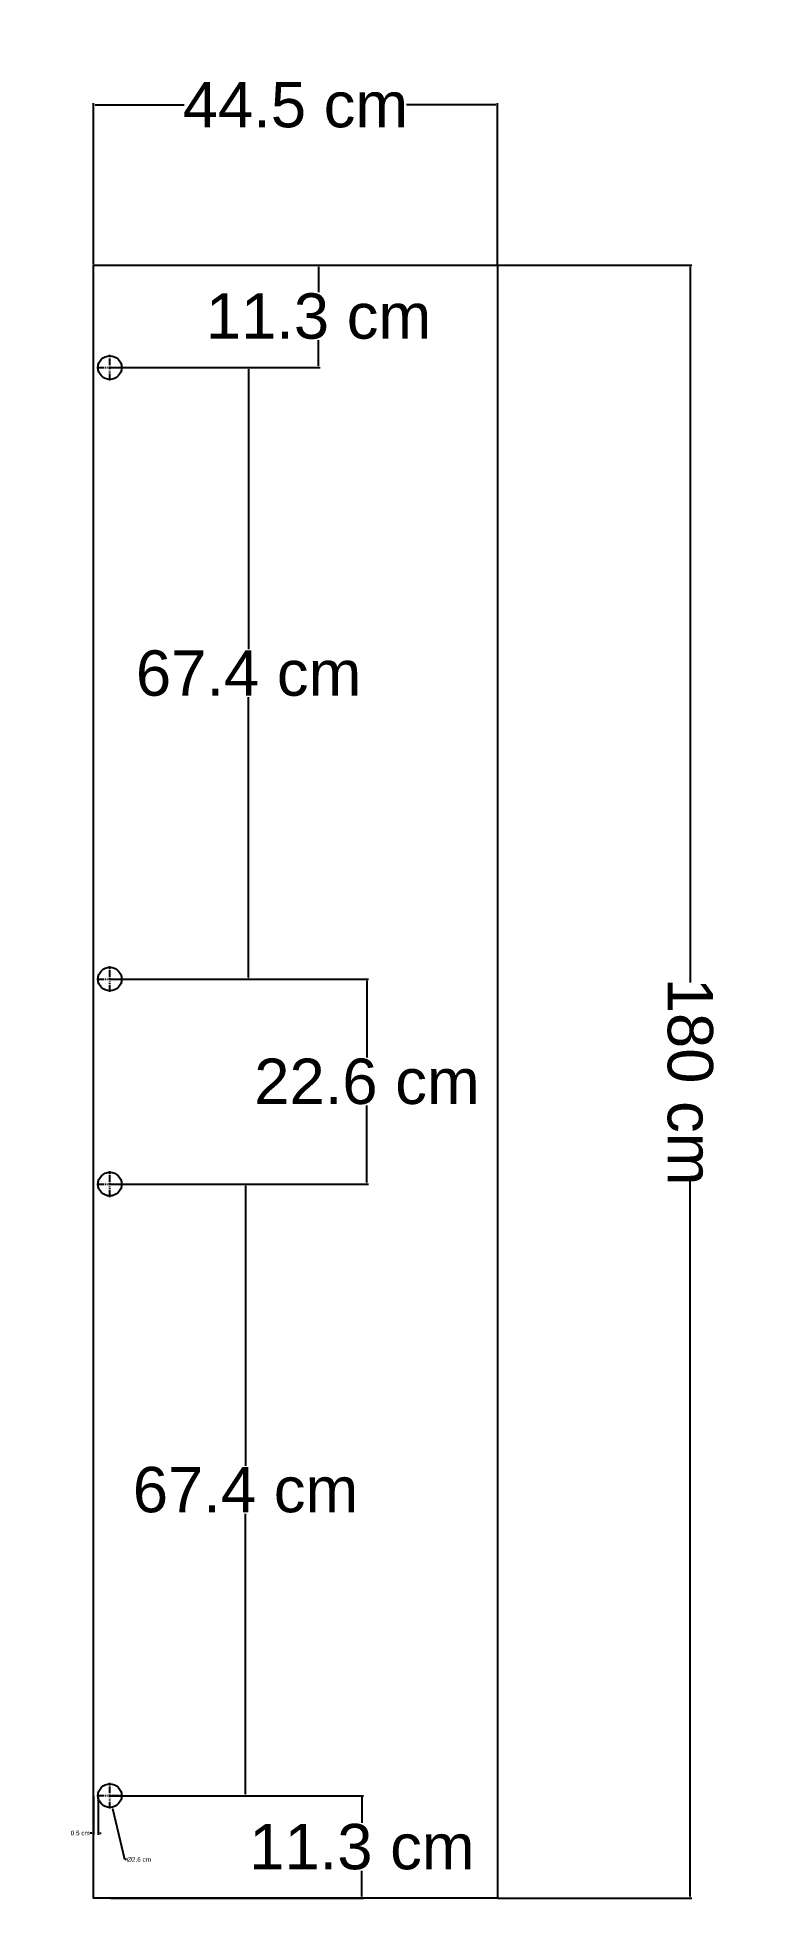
# Model space of a CAD drawing. Header units: inches. Extents: x 48 to 127, y 51 to 256.
import ezdxf

# ---------------------------------------------------------------- set-up
doc = ezdxf.new("R2010")
doc.units = ezdxf.units.IN
doc.header["$MEASUREMENT"] = 0
doc.linetypes.add('CENTER2', pattern=[1.125, 0.75, -0.125, 0.125, -0.125])
doc.styles.get("Standard").update_dxf_attribs({"font": 'arial.ttf'})
doc.dimstyles.new('small', dxfattribs={"dimtxt": 0.2, "dimasz": 0.18, "dimexe": 0.18, "dimexo": 0.0625, "dimgap": 0.09, "dimtad": 0, "dimtih": 1, "dimtoh": 1, "dimdec": 4, "dimzin": 0, "dimdsep": 46, "dimtxsty": 'Standard', "dimcen": 0.09, "dimadec": 0, "dimazin": 0, "dimtfac": 1, "dimtdec": 4, "dimtofl": 0, "dimtmove": 0, "dimatfit": 3, "dimfxl": 1, "dimtolj": 1, "dimtzin": 0, "dimarcsym": 0})
doc.dimstyles.get("Standard").update_dxf_attribs({"dimtxt": 5, "dimasz": 0.18, "dimexe": 0.18, "dimexo": 0.0625, "dimgap": 0.09, "dimtad": 0, "dimtih": 1, "dimtoh": 1, "dimdec": 4, "dimzin": 0, "dimdsep": 46, "dimtxsty": 'Standard', "dimcen": 0.09, "dimadec": 0, "dimazin": 0, "dimtfac": 1, "dimtdec": 4, "dimtofl": 0, "dimtmove": 0, "dimatfit": 3, "dimfxl": 1, "dimtolj": 1, "dimtzin": 0, "dimarcsym": 0})

# ---------------------------------------------------------------- blocks, each defined once
blk = doc.blocks.new('*U3')
at = {"color": 0, "linetype": 'CENTER2', "transparency": 16777216}
for p, q in [((-1.42, 0), (-0.26, 0)), ((0, 0.26), (0, 1.42)), ((0.26, 0), (1.42, 0)), ((0, -1.42), (0, -0.26))]:
    blk.add_line(p, q, dxfattribs=at)
at = {"color": 0, "linetype": 'Continuous', "transparency": 16777216}
for p, q in [((-0.13, 0), (0.13, 0)), ((0, -0.13), (0, 0.13))]:
    blk.add_line(p, q, dxfattribs=at)
blk = doc.blocks.new('*U4')
at = {"color": 0, "linetype": 'CENTER2', "transparency": 16777216}
for p, q in [((-1.42, 0), (-0.26, 0)), ((0, 0.26), (0, 1.42)), ((0.26, 0), (1.42, 0)), ((0, -1.42), (0, -0.26))]:
    blk.add_line(p, q, dxfattribs=at)
at = {"color": 0, "linetype": 'Continuous', "transparency": 16777216}
for p, q in [((-0.13, 0), (0.13, 0)), ((0, -0.13), (0, 0.13))]:
    blk.add_line(p, q, dxfattribs=at)
blk = doc.blocks.new('*U9')
at = {"color": 0, "linetype": 'CENTER2', "transparency": 16777216}
for p, q in [((-1.42, 0), (-0.26, 0)), ((0, 0.26), (0, 1.42)), ((0.26, 0), (1.42, 0)), ((0, -1.42), (0, -0.26))]:
    blk.add_line(p, q, dxfattribs=at)
at = {"color": 0, "linetype": 'Continuous', "transparency": 16777216}
for p, q in [((-0.13, 0), (0.13, 0)), ((0, -0.13), (0, 0.13))]:
    blk.add_line(p, q, dxfattribs=at)
blk = doc.blocks.new('*D18')
at = {"color": 0, "lineweight": -2, "transparency": 16777216}
for p, q in [((98.8, 231.39), (120.15, 231.39)), ((119.97, 231.21), (119.97, 152.33)), ((119.97, 51.57), (119.97, 130.46)), ((98.8, 51.39), (120.15, 51.39))]:
    blk.add_line(p, q, dxfattribs=at)
at = {"color": 0, "transparency": 16777216}
for points in [[(119.94, 231.21), (120, 231.21), (119.97, 231.39)], [(119.94, 51.57), (120, 51.57), (119.97, 51.39)]]:
    blk.add_solid(points, dxfattribs=at)
at = {"layer": 'Defpoints', "color": 0, "transparency": 16777216}
for p in [(98.74, 231.39), (98.74, 51.39), (119.97, 51.39)]:
    blk.add_point(p, dxfattribs=at)
at = {"color": 0, "transparency": 16777216, "insert": (119.97, 141.39), "char_height": 5, "attachment_point": 5, "rotation": 270}
blk.add_mtext('\\A1;180 cm', dxfattribs=at)
blk = doc.blocks.new('*D19')
at = {"color": 0, "lineweight": -2, "transparency": 16777216}
for p, q in [((54.24, 231.46), (54.24, 249.22)), ((54.42, 249.04), (64.24, 249.04)), ((98.56, 249.04), (88.73, 249.04)), ((98.74, 231.46), (98.74, 249.22))]:
    blk.add_line(p, q, dxfattribs=at)
at = {"color": 0, "transparency": 16777216}
for points in [[(54.42, 249.07), (54.42, 249.01), (54.24, 249.04)], [(98.56, 249.07), (98.56, 249.01), (98.74, 249.04)]]:
    blk.add_solid(points, dxfattribs=at)
at = {"layer": 'Defpoints', "color": 0, "transparency": 16777216}
for p in [(98.74, 249.04), (54.24, 231.39), (98.74, 231.39)]:
    blk.add_point(p, dxfattribs=at)
at = {"color": 0, "transparency": 16777216, "insert": (76.49, 249.04), "char_height": 5, "attachment_point": 5}
blk.add_mtext('\\A1;44.5 cm', dxfattribs=at)
blk = doc.blocks.new('*U30')
at = {"color": 0, "linetype": 'CENTER2', "transparency": 16777216}
for p, q in [((-1.42, 0), (-0.26, 0)), ((0, 0.26), (0, 1.42)), ((0.26, 0), (1.42, 0)), ((0, -1.42), (0, -0.26))]:
    blk.add_line(p, q, dxfattribs=at)
at = {"color": 0, "linetype": 'Continuous', "transparency": 16777216}
for p, q in [((-0.13, 0), (0.13, 0)), ((0, -0.13), (0, 0.13))]:
    blk.add_line(p, q, dxfattribs=at)
blk = doc.blocks.new('*U31')
at = {"color": 0, "linetype": 'CENTER2', "transparency": 16777216}
for p, q in [((-1.42, 0), (-0.26, 0)), ((0, 0.26), (0, 1.42)), ((0.26, 0), (1.42, 0)), ((0, -1.42), (0, -0.26))]:
    blk.add_line(p, q, dxfattribs=at)
at = {"color": 0, "linetype": 'Continuous', "transparency": 16777216}
for p, q in [((-0.13, 0), (0.13, 0)), ((0, -0.13), (0, 0.13))]:
    blk.add_line(p, q, dxfattribs=at)
blk = doc.blocks.new('*U32')
at = {"color": 0, "linetype": 'CENTER2', "transparency": 16777216}
for p, q in [((-1.42, 0), (-0.26, 0)), ((0, 0.26), (0, 1.42)), ((0.26, 0), (1.42, 0)), ((0, -1.42), (0, -0.26))]:
    blk.add_line(p, q, dxfattribs=at)
at = {"color": 0, "linetype": 'Continuous', "transparency": 16777216}
for p, q in [((-0.13, 0), (0.13, 0)), ((0, -0.13), (0, 0.13))]:
    blk.add_line(p, q, dxfattribs=at)
blk = doc.blocks.new('*U34')
at = {"color": 0, "linetype": 'CENTER2', "transparency": 16777216}
for p, q in [((-1.42, 0), (-0.26, 0)), ((0, 0.26), (0, 1.42)), ((0.26, 0), (1.42, 0)), ((0, -1.42), (0, -0.26))]:
    blk.add_line(p, q, dxfattribs=at)
at = {"color": 0, "linetype": 'Continuous', "transparency": 16777216}
for p, q in [((-0.13, 0), (0.13, 0)), ((0, -0.13), (0, 0.13))]:
    blk.add_line(p, q, dxfattribs=at)
blk = doc.blocks.new('*U35')
at = {"color": 0, "linetype": 'CENTER2', "transparency": 16777216}
for p, q in [((-1.42, 0), (-0.26, 0)), ((0, 0.26), (0, 1.42)), ((0.26, 0), (1.42, 0)), ((0, -1.42), (0, -0.26))]:
    blk.add_line(p, q, dxfattribs=at)
at = {"color": 0, "linetype": 'Continuous', "transparency": 16777216}
for p, q in [((-0.13, 0), (0.13, 0)), ((0, -0.13), (0, 0.13))]:
    blk.add_line(p, q, dxfattribs=at)
blk = doc.blocks.new('*U36')
at = {"color": 0, "linetype": 'CENTER2', "transparency": 16777216}
for p, q in [((-1.42, 0), (-0.26, 0)), ((0, 0.26), (0, 1.42)), ((0.26, 0), (1.42, 0)), ((0, -1.42), (0, -0.26))]:
    blk.add_line(p, q, dxfattribs=at)
at = {"color": 0, "linetype": 'Continuous', "transparency": 16777216}
for p, q in [((-0.13, 0), (0.13, 0)), ((0, -0.13), (0, 0.13))]:
    blk.add_line(p, q, dxfattribs=at)
blk = doc.blocks.new('*U39')
at = {"color": 0, "linetype": 'CENTER2', "transparency": 16777216}
for p, q in [((-1.42, 0), (-0.26, 0)), ((0, 0.26), (0, 1.42)), ((0.26, 0), (1.42, 0)), ((0, -1.42), (0, -0.26))]:
    blk.add_line(p, q, dxfattribs=at)
at = {"color": 0, "linetype": 'Continuous', "transparency": 16777216}
for p, q in [((-0.13, 0), (0.13, 0)), ((0, -0.13), (0, 0.13))]:
    blk.add_line(p, q, dxfattribs=at)
blk = doc.blocks.new('*U40')
at = {"color": 0, "linetype": 'CENTER2', "transparency": 16777216}
for p, q in [((-1.42, 0), (-0.26, 0)), ((0, 0.26), (0, 1.42)), ((0.26, 0), (1.42, 0)), ((0, -1.42), (0, -0.26))]:
    blk.add_line(p, q, dxfattribs=at)
at = {"color": 0, "linetype": 'Continuous', "transparency": 16777216}
for p, q in [((-0.13, 0), (0.13, 0)), ((0, -0.13), (0, 0.13))]:
    blk.add_line(p, q, dxfattribs=at)
blk = doc.blocks.new('*U41')
at = {"color": 0, "linetype": 'CENTER2', "transparency": 16777216}
for p, q in [((-1.42, 0), (-0.26, 0)), ((0, 0.26), (0, 1.42)), ((0.26, 0), (1.42, 0)), ((0, -1.42), (0, -0.26))]:
    blk.add_line(p, q, dxfattribs=at)
at = {"color": 0, "linetype": 'Continuous', "transparency": 16777216}
for p, q in [((-0.13, 0), (0.13, 0)), ((0, -0.13), (0, 0.13))]:
    blk.add_line(p, q, dxfattribs=at)
blk = doc.blocks.new('*D42')
at = {"color": 0, "lineweight": -2, "transparency": 16777216}
for p, q in [((56.1, 231.39), (79.21, 231.39)), ((79.03, 231.21), (79.03, 228.39)), ((79.03, 220.27), (79.03, 223.1)), ((56.1, 220.09), (79.21, 220.09))]:
    blk.add_line(p, q, dxfattribs=at)
at = {"color": 0, "transparency": 16777216}
for points in [[(79, 231.21), (79.06, 231.21), (79.03, 231.39)], [(79, 220.27), (79.06, 220.27), (79.03, 220.09)]]:
    blk.add_solid(points, dxfattribs=at)
at = {"layer": 'Defpoints', "color": 0, "transparency": 16777216}
for p in [(56.04, 231.39), (79.03, 231.39), (56.04, 220.09)]:
    blk.add_point(p, dxfattribs=at)
at = {"color": 0, "transparency": 16777216, "insert": (79.03, 225.74), "char_height": 5, "attachment_point": 5}
blk.add_mtext('\\A1;11.3 cm', dxfattribs=at)
blk = doc.blocks.new('*D43')
at = {"color": 0, "lineweight": -2, "transparency": 16777216}
for p, q in [((56.1, 220.09), (71.51, 220.09)), ((71.33, 219.91), (71.33, 189.04)), ((71.33, 152.87), (71.33, 183.75)), ((56.1, 152.69), (71.51, 152.69))]:
    blk.add_line(p, q, dxfattribs=at)
at = {"color": 0, "transparency": 16777216}
for points in [[(71.3, 219.91), (71.36, 219.91), (71.33, 220.09)], [(71.3, 152.87), (71.36, 152.87), (71.33, 152.69)]]:
    blk.add_solid(points, dxfattribs=at)
at = {"layer": 'Defpoints', "color": 0, "transparency": 16777216}
for p in [(56.04, 220.09), (56.04, 152.69), (71.33, 152.69)]:
    blk.add_point(p, dxfattribs=at)
at = {"color": 0, "transparency": 16777216, "insert": (71.33, 186.39), "char_height": 5, "attachment_point": 5}
blk.add_mtext('\\A1;67.4 cm', dxfattribs=at)
blk = doc.blocks.new('*D44')
at = {"color": 0, "lineweight": -2, "transparency": 16777216}
for p, q in [((56.1, 152.69), (84.55, 152.69)), ((84.37, 152.51), (84.37, 144.04)), ((84.37, 130.27), (84.37, 138.75)), ((56.1, 130.09), (84.55, 130.09))]:
    blk.add_line(p, q, dxfattribs=at)
at = {"color": 0, "transparency": 16777216}
for points in [[(84.34, 152.51), (84.4, 152.51), (84.37, 152.69)], [(84.34, 130.27), (84.4, 130.27), (84.37, 130.09)]]:
    blk.add_solid(points, dxfattribs=at)
at = {"layer": 'Defpoints', "color": 0, "transparency": 16777216}
for p in [(56.04, 152.69), (56.04, 130.09), (84.37, 130.09)]:
    blk.add_point(p, dxfattribs=at)
at = {"color": 0, "transparency": 16777216, "insert": (84.37, 141.39), "char_height": 5, "attachment_point": 5}
blk.add_mtext('\\A1;22.6 cm', dxfattribs=at)
blk = doc.blocks.new('*D45')
at = {"color": 0, "lineweight": -2, "transparency": 16777216}
for p, q in [((56.1, 130.09), (71.17, 130.09)), ((70.99, 129.91), (70.99, 99.04)), ((70.99, 62.87), (70.99, 93.75)), ((56.1, 62.69), (71.17, 62.69))]:
    blk.add_line(p, q, dxfattribs=at)
at = {"color": 0, "transparency": 16777216}
for points in [[(70.96, 129.91), (71.02, 129.91), (70.99, 130.09)], [(70.96, 62.87), (71.02, 62.87), (70.99, 62.69)]]:
    blk.add_solid(points, dxfattribs=at)
at = {"layer": 'Defpoints', "color": 0, "transparency": 16777216}
for p in [(56.04, 130.09), (56.04, 62.69), (70.99, 62.69)]:
    blk.add_point(p, dxfattribs=at)
at = {"color": 0, "transparency": 16777216, "insert": (70.99, 96.39), "char_height": 5, "attachment_point": 5}
blk.add_mtext('\\A1;67.4 cm', dxfattribs=at)
blk = doc.blocks.new('*D46')
at = {"color": 0, "lineweight": -2, "transparency": 16777216}
for p, q in [((56.1, 62.69), (83.99, 62.69)), ((83.81, 62.51), (83.81, 59.69)), ((83.81, 51.57), (83.81, 54.4)), ((56.1, 51.39), (83.99, 51.39))]:
    blk.add_line(p, q, dxfattribs=at)
at = {"color": 0, "transparency": 16777216}
for points in [[(83.78, 62.51), (83.84, 62.51), (83.81, 62.69)], [(83.78, 51.57), (83.84, 51.57), (83.81, 51.39)]]:
    blk.add_solid(points, dxfattribs=at)
at = {"layer": 'Defpoints', "color": 0, "transparency": 16777216}
for p in [(56.04, 62.69), (56.04, 51.39), (83.81, 51.39)]:
    blk.add_point(p, dxfattribs=at)
at = {"color": 0, "transparency": 16777216, "insert": (83.81, 57.04), "char_height": 5, "width": 24.9647, "attachment_point": 5}
blk.add_mtext('\\A1;11.3 cm', dxfattribs=at)
blk = doc.blocks.new('*D47')
at = {"color": 0, "lineweight": -2, "transparency": 16777216}
for p, q in [((54.24, 62.63), (54.24, 58.39)), ((54.74, 62.63), (54.74, 58.39)), ((54.06, 58.57), (53.88, 58.57)), ((54.92, 58.57), (55.1, 58.57))]:
    blk.add_line(p, q, dxfattribs=at)
at = {"color": 0, "transparency": 16777216}
for points in [[(54.06, 58.6), (54.06, 58.54), (54.24, 58.57)], [(54.92, 58.6), (54.92, 58.54), (54.74, 58.57)]]:
    blk.add_solid(points, dxfattribs=at)
at = {"layer": 'Defpoints', "color": 0, "transparency": 16777216}
for p in [(54.24, 62.69), (54.74, 62.69), (54.24, 58.57)]:
    blk.add_point(p, dxfattribs=at)
at = {"color": 0, "transparency": 16777216, "insert": (52.78, 58.57), "char_height": 5, "attachment_point": 5}
blk.add_mtext('\\A1;{\\H0.1x;0.5 cm}', dxfattribs=at)
blk = doc.blocks.new('*D48')
at = {"color": 0, "lineweight": -2, "transparency": 16777216}
for p, q in [((55.95, 62.69), (56.13, 62.69)), ((56.04, 62.6), (56.04, 62.78)), ((57.7, 55.65), (56.38, 61.25)), ((57.88, 55.65), (57.7, 55.65))]:
    blk.add_line(p, q, dxfattribs=at)
at = {"color": 0, "transparency": 16777216}
blk.add_solid([(56.41, 61.26), (56.35, 61.25), (56.34, 61.43)], dxfattribs=at)
at = {"layer": 'Defpoints', "color": 0, "transparency": 16777216}
for p in [(55.74, 63.96), (56.34, 61.43)]:
    blk.add_point(p, dxfattribs=at)
at = {"color": 0, "transparency": 16777216, "insert": (59.25, 55.65), "char_height": 0.2, "attachment_point": 5}
blk.add_mtext('\\A1;{\\H2.5x;%%C2.6 cm}', dxfattribs=at)

msp = doc.modelspace()

# ---------------------------------------------------------------- linework, layer by layer
msp.add_lwpolyline([(54.2377, 231.39352), (98.7377, 231.39352), (98.7377, 51.39352), (54.2377, 51.39352)], close=True)
for centre in [(56.0377, 220.09352), (56.0377, 152.69352), (56.0377, 130.09352), (56.0377, 62.69352)]:
    msp.add_circle(centre, 1.3)

# ---------------------------------------------------------------- block references
at = {"linetype": 'CENTER2'}
for name, p in [('*U34', (56.0377, 220.09352)), ('*U35', (56.0377, 220.09352)), ('*U36', (56.0377, 220.09352)), ('*U39', (56.0377, 152.69352)), ('*U40', (56.0377, 152.69352)), ('*U41', (56.0377, 152.69352)), ('*U30', (56.0377, 130.09352)), ('*U31', (56.0377, 130.09352)), ('*U32', (56.0377, 130.09352)), ('*U3', (56.0377, 62.69352)), ('*U4', (56.0377, 62.69352)), ('*U9', (56.0377, 62.69352))]:
    msp.add_blockref(name, p, dxfattribs=at)

# ---------------------------------------------------------------- dimensions: what is measured, and where the dimension line sits
for base, p1, p2, text, picture, middle in [((98.7377, 249.04345), (54.2377, 231.39352), (98.7377, 231.39352), '44.5 cm', '*D19', (76.4877, 249.04345)), ((54.2377, 58.56604), (54.7377, 62.69352), (54.2377, 62.69352), '{\\H0.1x;0.5 cm}', '*D47', (52.77662, 58.56604))]:
    dim = msp.add_linear_dim(base=base, p1=p1, p2=p2, text=text, dimstyle='Standard')
    dim.commit()
    dim.dimension.update_dxf_attribs({"geometry": picture, "text_midpoint": middle})
for base, p1, p2, text, picture, middle in [((79.03178, 231.39352), (56.0377, 220.09352), (56.0377, 231.39352), '11.3 cm', '*D42', (79.03178, 225.74352)), ((71.32655, 152.69352), (56.0377, 220.09352), (56.0377, 152.69352), '67.4 cm', '*D43', (71.32655, 186.39352)), ((70.9898, 62.69352), (56.0377, 130.09352), (56.0377, 62.69352), '67.4 cm', '*D45', (70.9898, 96.39352))]:
    dim = msp.add_linear_dim(base=base, p1=p1, p2=p2, angle=90, text=text, dimstyle='Standard')
    dim.commit()
    dim.dimension.update_dxf_attribs({"geometry": picture, "text_midpoint": middle})
dim = msp.add_linear_dim(base=(119.96995, 51.39352), p1=(98.7377, 231.39352), p2=(98.7377, 51.39352), angle=90, text='180 cm', dimstyle='Standard')
dim.commit()
dim.dimension.update_dxf_attribs({"geometry": '*D18', "text_midpoint": (119.96995, 141.39352), "text_rotation": 270})
for p1, p2, distance, text, picture, middle in [((56.0377, 152.69352), (56.0377, 130.09352), 28.33613, '22.6 cm', '*D44', (84.37383, 141.39352)), ((56.0377, 62.69352), (56.0377, 51.39352), 27.77524, '11.3 cm', '*D46', (83.81294, 57.04352))]:
    dim = msp.add_aligned_dim(p1=p1, p2=p2, distance=distance, text=text, dimstyle='Standard')
    dim.commit()
    dim.dimension.update_dxf_attribs({"geometry": picture, "text_midpoint": middle})
dim = msp.add_diameter_dim_2p(p1=(55.73942, 63.95883), p2=(56.33598, 61.4282), text='{\\H2.5x;%%C2.6 cm}', dimstyle='small')
dim.commit()
dim.dimension.update_dxf_attribs({"geometry": '*D48', "text_midpoint": (59.25197, 55.64665), "dimtype": 163})

doc.saveas('drawing.dxf')
